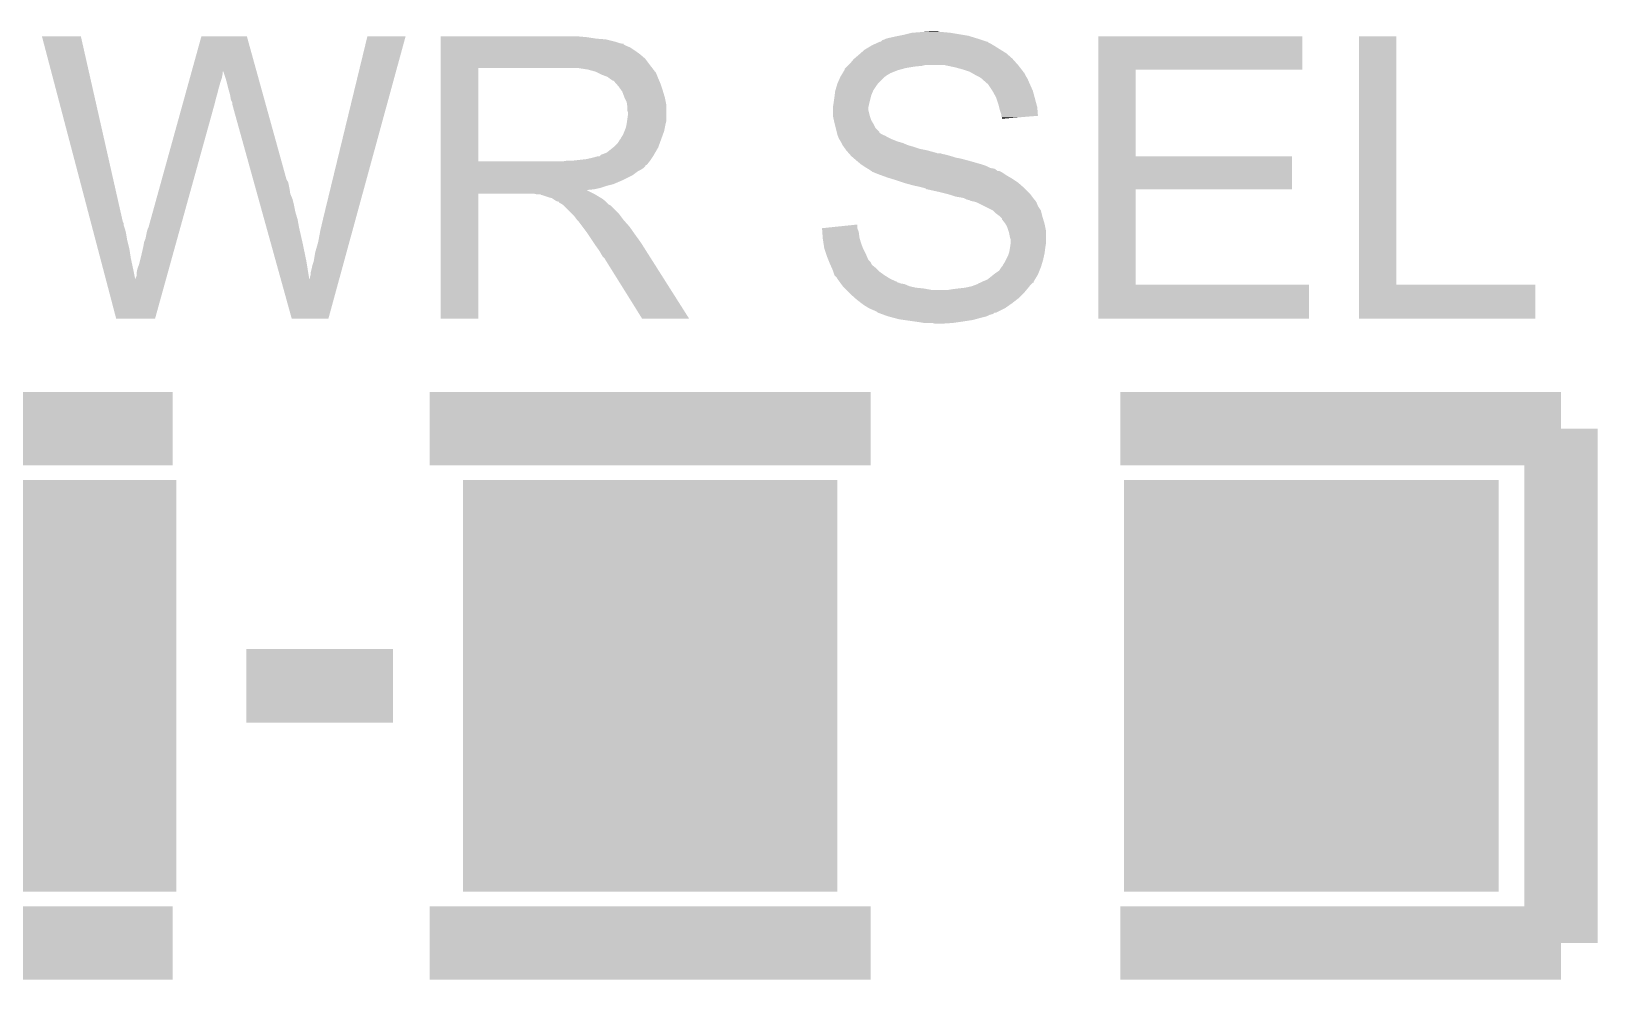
# Model space of a CAD drawing. Extents: x -1.3 to 24.2, y -3.9 to 32.8.
# Drawn here: x 14.5 to 19.91, y 1.52 to 4.8 of the extents above; entities that cross this region are included whole.
import ezdxf

# ---------------------------------------------------------------- set-up
doc = ezdxf.new("R2010")
doc.units = 0
doc.layers.get('0').update_dxf_attribs({"linetype": 'CONTINUOUS'})
doc.layers.add('USB_SPI_CLICK_V101_GTO', color=11, linetype='CONTINUOUS')
doc.layers.add('USB_SPI_CLICK_V101_GTS', color=8, linetype='CONTINUOUS')

# ---------------------------------------------------------------- blocks, each defined once
blk = doc.blocks.new('RECTANGLE_43')
blk.add_solid([(0.6477, 0.7112), (0.6477, -0.7112), (-0.6477, 0.7112), (-0.6477, -0.7112)])

msp = doc.modelspace()

# ---------------------------------------------------------------- linework, layer by layer
at = {"layer": 'USB_SPI_CLICK_V101_GTO', "const_width": 0.254}
for points in [[(13.462, 1.651), (13.462, 3.429), (14.986, 3.429)], [(15.875, 3.429), (17.399, 3.429)], [(18.2626, 3.429), (19.7866, 3.429)], [(19.7866, 1.651), (19.7866, 3.429)], [(15.24, 2.54), (15.748, 2.54)], [(13.462, 1.651), (14.986, 1.651)], [(15.875, 1.651), (17.399, 1.651)], [(18.2626, 1.651), (19.7866, 1.651)]]:
    msp.add_lwpolyline(points, dxfattribs=at)
at = {"layer": 'USB_SPI_CLICK_V101_GTO'}
for points in [[(14.533912, 4.785342), (14.533906, 4.785358), (14.668504, 4.785342), (14.533906, 4.785358)], [(14.702244, 4.145278), (14.533912, 4.785342), (14.81328, 4.145278), (14.668504, 4.785342)], [(15.052004, 4.665944), (15.085072, 4.785344), (15.27561, 4.665944), (15.242544, 4.785344)], [(15.085072, 4.785344), (15.085078, 4.78536), (15.242544, 4.785344), (15.085078, 4.78536)], [(15.5067, 4.15798), (15.65911, 4.785332), (15.619618, 4.15798), (15.791174, 4.785332)], [(15.65911, 4.785332), (15.659118, 4.78536), (15.791174, 4.785332), (15.659118, 4.78536)], [(15.91312, 4.78282), (15.913122, 4.78536), (16.41856, 4.78282), (16.39062, 4.78536)], [(15.91312, 4.77774), (15.91312, 4.78282), (16.451578, 4.77774), (16.41856, 4.78282)], [(15.91312, 4.7752), (15.91312, 4.77774), (16.4846, 4.7752), (16.451578, 4.77774)], [(15.91312, 4.76758), (15.91312, 4.7752), (16.515078, 4.76758), (16.4846, 4.7752)], [(15.91312, 4.7625), (15.91312, 4.76758), (16.530322, 4.7625), (16.515078, 4.76758)], [(17.42643, 4.765038), (17.43201, 4.767574), (17.805404, 4.765038), (17.802866, 4.767574)], [(17.43201, 4.767574), (17.432024, 4.76758), (17.802866, 4.767574), (17.800324, 4.76758)], [(17.432024, 4.76758), (17.434566, 4.767586), (17.800324, 4.76758), (17.800306, 4.767586)], [(17.434566, 4.767586), (17.439644, 4.77266), (17.800306, 4.767586), (17.785082, 4.77266)], [(17.439644, 4.77266), (17.44726, 4.7752), (17.785082, 4.77266), (17.777462, 4.7752)], [(17.44726, 4.7752), (17.452338, 4.77774), (17.777462, 4.7752), (17.76984, 4.77774)], [(17.452338, 4.77774), (17.452342, 4.777742), (17.76984, 4.77774), (17.769834, 4.777742)], [(17.452342, 4.777742), (17.4625, 4.78028), (17.769834, 4.777742), (17.761586, 4.78028)], [(17.4625, 4.78028), (17.48536, 4.78536), (17.761586, 4.78028), (17.745078, 4.78536)], [(17.48536, 4.78536), (17.49806, 4.7879), (17.745078, 4.78536), (17.736822, 4.7879)], [(17.49806, 4.7879), (17.51076, 4.79044), (17.736822, 4.7879), (17.721582, 4.79044)], [(17.51076, 4.79044), (17.541242, 4.79806), (17.721582, 4.79044), (17.67586, 4.79806)], [(17.541242, 4.79806), (17.57426, 4.8006), (17.67586, 4.79806), (17.64792, 4.8006)], [(17.57426, 4.8006), (17.609818, 4.80314), (17.640302, 4.8006), (17.630142, 4.80314)], [(18.186418, 4.67106), (18.18642, 4.785338), (18.892498, 4.67106), (18.89252, 4.785338)], [(18.18642, 4.785338), (18.186422, 4.78536), (18.89252, 4.785338), (18.186422, 4.78536)], [(19.088102, 3.92684), (19.08812, 4.785338), (19.217662, 3.92684), (19.21764, 4.785338)], [(19.08812, 4.785338), (19.088122, 4.78536), (19.21764, 4.785338), (19.088122, 4.78536)], [(15.91312, 4.75996), (15.91312, 4.7625), (16.543022, 4.75996), (16.530322, 4.7625)], [(15.91312, 4.759938), (15.91312, 4.75996), (16.54556, 4.759938), (16.543022, 4.75996)], [(15.91312, 4.757414), (15.91312, 4.759938), (16.545574, 4.757414), (16.54556, 4.759938)], [(15.91312, 4.75234), (15.91312, 4.757414), (16.55572, 4.75234), (16.545574, 4.757414)], [(15.91312, 4.747258), (15.91312, 4.75234), (16.568422, 4.747258), (16.55572, 4.75234)], [(15.91312, 4.7371), (15.91312, 4.747258), (16.58366, 4.7371), (16.568422, 4.747258)], [(15.91312, 4.7244), (15.91312, 4.7371), (16.60144, 4.7244), (16.58366, 4.7371)], [(15.91312, 4.709158), (15.91312, 4.7244), (16.619222, 4.709158), (16.60144, 4.7244)], [(17.34354, 4.70916), (17.35836, 4.72186), (17.88922, 4.70916), (17.874708, 4.72186)], [(17.35836, 4.72186), (17.364164, 4.72694), (17.874708, 4.72186), (17.868902, 4.72694)], [(17.364164, 4.72694), (17.378682, 4.739642), (17.868902, 4.72694), (17.848578, 4.739642)], [(17.378682, 4.739642), (17.399848, 4.75234), (17.848578, 4.739642), (17.82826, 4.75234)], [(17.399848, 4.75234), (17.404082, 4.75488), (17.82826, 4.75234), (17.824026, 4.75488)], [(17.404082, 4.75488), (17.415258, 4.75996), (17.824026, 4.75488), (17.815558, 4.75996)], [(17.415258, 4.75996), (17.42643, 4.765038), (17.815558, 4.75996), (17.805404, 4.765038)], [(15.0492, 4.655818), (15.05131, 4.663434), (15.15872, 4.655818), (15.15872, 4.663434)], [(15.05131, 4.663434), (15.052004, 4.665944), (15.15872, 4.663434), (15.161222, 4.665944)], [(15.16126, 4.663444), (15.161222, 4.665944), (15.276302, 4.663444), (15.27561, 4.665944)], [(15.16888, 4.64058), (15.16126, 4.663444), (15.282634, 4.64058), (15.276302, 4.663444)], [(15.913112, 4.353582), (15.913118, 4.67612), (16.04264, 4.353582), (16.042642, 4.67612)], [(15.913118, 4.68884), (15.91312, 4.709158), (16.63446, 4.68884), (16.619222, 4.709158)], [(15.913118, 4.67614), (15.913118, 4.68884), (16.644338, 4.67614), (16.63446, 4.68884)], [(15.913118, 4.67612), (15.913118, 4.67614), (16.042642, 4.67612), (16.34998, 4.67614)], [(16.421102, 4.67106), (16.388082, 4.67614), (16.648288, 4.67106), (16.644338, 4.67614)], [(16.439742, 4.665976), (16.421102, 4.67106), (16.65224, 4.665976), (16.648288, 4.67106)], [(16.44904, 4.66344), (16.439742, 4.665976), (16.652262, 4.66344), (16.65224, 4.665976)], [(16.449068, 4.663426), (16.44904, 4.66344), (16.654786, 4.663426), (16.652262, 4.66344)], [(16.46936, 4.65328), (16.449068, 4.663426), (16.65986, 4.65328), (16.654786, 4.663426)], [(17.297906, 4.65074), (17.302478, 4.65836), (17.45488, 4.65074), (17.467578, 4.65836)], [(17.302478, 4.65836), (17.308572, 4.66852), (17.467578, 4.65836), (17.492978, 4.66852)], [(17.308572, 4.66852), (17.3101, 4.671064), (17.492978, 4.66852), (17.502306, 4.671064)], [(17.3101, 4.671064), (17.310106, 4.673606), (17.502306, 4.671064), (17.511626, 4.673606)], [(17.310106, 4.673606), (17.31264, 4.67614), (17.511626, 4.673606), (17.520918, 4.67614)], [(17.31264, 4.67614), (17.31772, 4.68122), (17.520918, 4.67614), (17.5514, 4.68122)], [(17.31772, 4.68122), (17.32026, 4.68376), (17.5514, 4.68122), (17.576798, 4.68376)], [(17.32026, 4.68376), (17.3228, 4.6863), (17.576798, 4.68376), (17.586958, 4.6863)], [(17.3228, 4.6863), (17.322802, 4.686302), (17.90954, 4.6863), (17.909538, 4.686302)], [(17.322802, 4.686302), (17.32788, 4.69138), (17.909538, 4.686302), (17.905026, 4.69138)], [(17.32788, 4.69138), (17.34058, 4.706622), (17.905026, 4.69138), (17.891476, 4.706622)], [(17.34058, 4.706622), (17.34354, 4.70916), (17.891476, 4.706622), (17.88922, 4.70916)], [(17.691102, 4.67868), (17.655538, 4.6863), (17.915466, 4.67868), (17.90954, 4.6863)], [(17.71904, 4.671058), (17.691102, 4.67868), (17.921394, 4.671058), (17.915466, 4.67868)], [(17.741898, 4.66344), (17.71904, 4.671058), (17.927318, 4.66344), (17.921394, 4.671058)], [(17.741906, 4.663436), (17.741898, 4.66344), (17.92732, 4.663436), (17.927318, 4.66344)], [(17.746344, 4.6609), (17.741906, 4.663436), (17.927342, 4.6609), (17.92732, 4.663436)], [(17.74637, 4.660886), (17.746344, 4.6609), (17.929866, 4.660886), (17.927342, 4.6609)], [(17.759682, 4.65328), (17.74637, 4.660886), (17.933672, 4.65328), (17.929866, 4.660886)], [(18.186412, 4.37134), (18.186418, 4.671038), (18.315962, 4.37134), (18.31594, 4.671038)], [(18.186418, 4.671038), (18.186418, 4.67106), (18.31594, 4.671038), (18.892498, 4.67106)], [(15.030912, 4.58978), (15.03654, 4.6101), (15.14094, 4.58978), (15.14602, 4.6101)], [(15.03654, 4.6101), (15.041464, 4.62788), (15.14602, 4.6101), (15.1511, 4.62788)], [(15.041464, 4.62788), (15.045684, 4.64312), (15.1511, 4.62788), (15.156178, 4.64312)], [(15.045684, 4.64312), (15.0492, 4.655818), (15.156178, 4.64312), (15.15872, 4.655818)], [(15.17396, 4.6228), (15.16888, 4.64058), (15.287558, 4.6228), (15.282634, 4.64058)], [(15.17904, 4.60248), (15.17396, 4.6228), (15.293184, 4.60248), (15.287558, 4.6228)], [(16.489682, 4.645658), (16.46936, 4.65328), (16.66291, 4.645658), (16.65986, 4.65328)], [(16.496454, 4.64058), (16.489682, 4.645658), (16.66494, 4.64058), (16.66291, 4.645658)], [(16.49984, 4.63804), (16.496454, 4.64058), (16.66603, 4.63804), (16.66494, 4.64058)], [(16.507464, 4.63296), (16.49984, 4.63804), (16.668206, 4.63296), (16.66603, 4.63804)], [(16.510006, 4.632954), (16.507464, 4.63296), (16.66821, 4.632954), (16.668206, 4.63296)], [(16.518892, 4.6228), (16.510006, 4.632954), (16.67256, 4.6228), (16.66821, 4.632954)], [(16.52778, 4.612642), (16.518892, 4.6228), (16.675946, 4.612642), (16.67256, 4.6228)], [(16.536852, 4.59994), (16.52778, 4.612642), (16.68018, 4.59994), (16.675946, 4.612642)], [(17.27784, 4.59994), (17.282412, 4.61518), (17.40916, 4.59994), (17.41932, 4.61518)], [(17.282412, 4.61518), (17.2847, 4.622802), (17.41932, 4.61518), (17.425036, 4.622802)], [(17.2847, 4.622802), (17.285826, 4.625338), (17.425036, 4.622802), (17.42694, 4.625338)], [(17.285826, 4.625338), (17.29373, 4.643118), (17.42694, 4.625338), (17.44472, 4.643118)], [(17.29373, 4.643118), (17.29486, 4.64566), (17.44472, 4.643118), (17.448108, 4.64566)], [(17.29486, 4.64566), (17.297906, 4.65074), (17.448108, 4.64566), (17.45488, 4.65074)], [(17.764758, 4.650742), (17.759682, 4.65328), (17.93494, 4.650742), (17.933672, 4.65328)], [(17.774918, 4.64566), (17.764758, 4.650742), (17.93799, 4.64566), (17.93494, 4.650742)], [(17.78254, 4.64058), (17.774918, 4.64566), (17.941036, 4.64058), (17.93799, 4.64566)], [(17.78508, 4.638038), (17.78254, 4.64058), (17.94256, 4.638038), (17.941036, 4.64058)], [(17.805398, 4.620262), (17.78508, 4.638038), (17.95018, 4.620262), (17.94256, 4.638038)], [(17.8054, 4.62026), (17.805398, 4.620262), (17.95018, 4.62026), (17.95018, 4.620262)], [(17.82064, 4.5974), (17.8054, 4.62026), (17.960342, 4.5974), (17.95018, 4.62026)], [(14.902182, 4.124962), (15.02036, 4.55168), (15.012398, 4.124962), (15.13078, 4.55168)], [(15.02036, 4.55168), (15.025988, 4.572), (15.13078, 4.55168), (15.13586, 4.572)], [(15.025988, 4.572), (15.030912, 4.58978), (15.13586, 4.572), (15.14094, 4.58978)], [(15.18412, 4.584702), (15.17904, 4.60248), (15.298108, 4.584702), (15.293184, 4.60248)], [(15.18666, 4.56946), (15.18412, 4.584702), (15.302328, 4.56946), (15.298108, 4.584702)], [(15.1892, 4.561842), (15.18666, 4.56946), (15.304438, 4.561842), (15.302328, 4.56946)], [(15.191738, 4.556764), (15.1892, 4.561842), (15.305844, 4.556764), (15.304438, 4.561842)], [(15.19174, 4.551682), (15.191738, 4.556764), (15.307252, 4.551682), (15.305844, 4.556764)], [(15.264316, 4.290056), (15.19174, 4.551682), (15.379702, 4.290056), (15.307252, 4.551682)], [(16.54048, 4.59486), (16.536852, 4.59994), (16.681706, 4.59486), (16.68018, 4.59994)], [(16.5481, 4.574542), (16.54048, 4.59486), (16.6878, 4.574542), (16.681706, 4.59486)], [(16.5481, 4.57454), (16.5481, 4.574542), (16.687802, 4.57454), (16.6878, 4.574542)], [(16.55572, 4.559296), (16.5481, 4.57454), (16.69085, 4.559296), (16.687802, 4.57454)], [(16.557172, 4.549138), (16.55572, 4.559296), (16.69288, 4.549138), (16.69085, 4.559296)], [(17.26946, 4.544062), (17.272, 4.5593), (17.392508, 4.544062), (17.395894, 4.5593)], [(17.272, 4.5593), (17.272362, 4.56184), (17.395894, 4.5593), (17.39646, 4.56184)], [(17.272362, 4.56184), (17.27454, 4.57708), (17.39646, 4.56184), (17.40027, 4.57708)], [(17.27454, 4.57708), (17.275174, 4.582158), (17.40027, 4.57708), (17.40154, 4.582158)], [(17.275174, 4.582158), (17.27708, 4.597402), (17.40154, 4.582158), (17.408072, 4.597402)], [(17.27708, 4.597402), (17.27784, 4.59994), (17.408072, 4.597402), (17.40916, 4.59994)], [(17.83334, 4.574542), (17.82064, 4.5974), (17.966576, 4.574542), (17.960342, 4.5974)], [(17.84096, 4.551678), (17.83334, 4.574542), (17.97281, 4.551678), (17.966576, 4.574542)], [(17.843502, 4.541518), (17.84096, 4.551678), (17.97558, 4.541518), (17.97281, 4.551678)], [(16.55717, 4.493258), (16.5608, 4.51866), (16.69288, 4.493258), (16.69288, 4.51866)], [(16.55826, 4.541518), (16.557172, 4.549138), (16.69288, 4.541518), (16.69288, 4.549138)], [(16.558262, 4.528818), (16.55826, 4.541518), (16.69288, 4.528818), (16.69288, 4.541518)], [(16.5608, 4.521196), (16.558262, 4.528818), (16.69288, 4.521196), (16.69288, 4.528818)], [(16.5608, 4.51866), (16.5608, 4.521196), (16.69288, 4.51866), (16.69288, 4.521196)], [(17.26946, 4.538978), (17.26946, 4.544062), (17.39138, 4.538978), (17.392508, 4.544062)], [(17.26946, 4.531358), (17.26946, 4.538978), (17.39138, 4.531358), (17.39138, 4.538978)], [(17.26946, 4.511042), (17.26946, 4.531358), (17.39646, 4.511042), (17.39138, 4.531358)], [(17.26946, 4.508502), (17.26946, 4.511042), (17.397308, 4.508502), (17.39646, 4.511042)], [(17.272284, 4.495798), (17.26946, 4.508502), (17.40154, 4.495798), (17.397308, 4.508502)], [(17.27454, 4.48564), (17.272284, 4.495798), (17.407636, 4.48564), (17.40154, 4.495798)], [(17.846042, 4.53136), (17.843502, 4.541518), (17.97642, 4.53136), (17.97558, 4.541518)], [(17.851118, 4.516122), (17.846042, 4.53136), (17.97768, 4.516122), (17.97642, 4.53136)], [(17.85112, 4.511038), (17.851118, 4.516122), (17.978098, 4.511038), (17.97768, 4.516122)], [(17.85112, 4.508506), (17.85112, 4.511038), (17.947006, 4.508506), (17.978098, 4.511038)], [(17.853654, 4.505966), (17.85112, 4.508506), (17.915816, 4.505966), (17.947006, 4.508506)], [(17.85366, 4.500904), (17.853654, 4.505966), (17.85366, 4.500904), (17.915816, 4.505966)], [(16.53794, 4.437378), (16.543018, 4.444998), (16.677868, 4.437378), (16.680638, 4.444998)], [(16.543018, 4.444998), (16.548098, 4.4577), (16.680638, 4.444998), (16.685258, 4.4577)], [(16.548098, 4.4577), (16.553178, 4.470398), (16.685258, 4.4577), (16.687798, 4.470398)], [(16.553178, 4.470398), (16.555718, 4.4831), (16.687798, 4.470398), (16.69034, 4.4831)], [(16.555718, 4.4831), (16.55572, 4.483102), (16.69034, 4.4831), (16.69034, 4.483102)], [(16.55572, 4.483102), (16.55717, 4.493258), (16.69034, 4.483102), (16.69288, 4.493258)], [(17.275176, 4.4831), (17.27454, 4.48564), (17.40916, 4.4831), (17.407636, 4.48564)], [(17.278986, 4.46786), (17.275176, 4.4831), (17.416782, 4.46786), (17.40916, 4.4831)], [(17.282162, 4.455154), (17.278986, 4.46786), (17.42948, 4.455154), (17.416782, 4.46786)], [(17.282798, 4.452616), (17.282162, 4.455154), (17.429488, 4.452616), (17.42948, 4.455154)], [(17.284066, 4.44754), (17.282798, 4.452616), (17.437102, 4.44754), (17.429488, 4.452616)], [(17.2847, 4.445002), (17.284066, 4.44754), (17.442178, 4.445002), (17.437102, 4.44754)], [(17.284702, 4.445), (17.2847, 4.445002), (17.442182, 4.445), (17.442178, 4.445002)], [(17.285718, 4.442458), (17.284702, 4.445), (17.449804, 4.442458), (17.442182, 4.445)], [(17.287748, 4.43738), (17.285718, 4.442458), (17.457422, 4.43738), (17.449804, 4.442458)], [(16.487138, 4.38404), (16.509362, 4.401818), (16.654568, 4.38404), (16.66494, 4.401818)], [(16.509362, 4.401818), (16.512538, 4.404358), (16.66494, 4.401818), (16.665862, 4.404358)], [(16.512538, 4.404358), (16.525238, 4.417058), (16.665862, 4.404358), (16.67048, 4.417058)], [(16.525238, 4.417058), (16.532858, 4.429758), (16.67048, 4.417058), (16.675098, 4.429758)], [(16.532858, 4.429758), (16.535398, 4.4323), (16.675098, 4.429758), (16.676022, 4.4323)], [(16.535398, 4.4323), (16.53794, 4.437378), (16.676022, 4.4323), (16.677868, 4.437378)], [(17.28978, 4.4323), (17.287748, 4.43738), (17.46758, 4.4323), (17.457422, 4.43738)], [(17.28978, 4.432298), (17.28978, 4.4323), (17.467586, 4.432298), (17.46758, 4.4323)], [(17.295876, 4.422138), (17.28978, 4.432298), (17.49298, 4.422138), (17.467586, 4.432298)], [(17.2974, 4.419598), (17.295876, 4.422138), (17.501876, 4.419598), (17.49298, 4.422138)], [(17.29867, 4.41706), (17.2974, 4.419598), (17.510762, 4.41706), (17.501876, 4.419598)], [(17.30248, 4.409442), (17.29867, 4.41706), (17.528532, 4.409442), (17.510762, 4.41706)], [(17.302484, 4.409438), (17.30248, 4.409442), (17.52854, 4.409438), (17.528532, 4.409442)], [(17.30611, 4.40436), (17.302484, 4.409438), (17.54632, 4.40436), (17.52854, 4.409438)], [(17.311552, 4.39674), (17.30611, 4.40436), (17.569182, 4.39674), (17.54632, 4.40436)], [(17.31518, 4.39166), (17.311552, 4.39674), (17.59458, 4.39166), (17.569182, 4.39674)], [(17.31518, 4.391658), (17.31518, 4.39166), (17.594588, 4.391658), (17.59458, 4.39166)], [(17.321846, 4.38404), (17.31518, 4.391658), (17.622522, 4.38404), (17.594588, 4.391658)], [(15.91311, 4.34086), (15.913112, 4.3434), (16.624294, 4.34086), (16.62684, 4.3434)], [(15.91311, 4.340846), (15.91311, 4.34086), (16.621754, 4.340846), (16.624294, 4.34086)], [(15.91311, 4.33578), (15.91311, 4.340846), (16.619218, 4.33578), (16.621754, 4.340846)], [(15.91311, 4.3307), (15.91311, 4.33578), (16.61414, 4.3307), (16.619218, 4.33578)], [(15.913112, 4.35356), (15.913112, 4.353582), (16.334738, 4.35356), (16.04264, 4.353582)], [(15.913112, 4.3434), (15.913112, 4.35356), (16.62684, 4.3434), (16.634968, 4.35356)], [(16.334738, 4.35356), (16.349978, 4.3561), (16.634968, 4.35356), (16.637, 4.3561)], [(16.370298, 4.3561), (16.416018, 4.36118), (16.637, 4.3561), (16.640386, 4.36118)], [(16.416018, 4.36118), (16.438882, 4.36626), (16.640386, 4.36118), (16.643774, 4.36626)], [(16.438882, 4.36626), (16.456656, 4.37134), (16.643774, 4.36626), (16.647162, 4.37134)], [(16.461734, 4.37134), (16.466818, 4.376416), (16.647162, 4.37134), (16.650122, 4.376416)], [(16.466818, 4.376416), (16.474442, 4.37896), (16.650122, 4.376416), (16.651606, 4.37896)], [(16.474442, 4.37896), (16.487138, 4.38404), (16.651606, 4.37896), (16.654568, 4.38404)], [(17.321848, 4.384038), (17.321846, 4.38404), (17.625064, 4.384038), (17.622522, 4.38404)], [(17.32407, 4.3815), (17.321848, 4.384038), (17.630144, 4.3815), (17.625064, 4.384038)], [(17.32407, 4.381498), (17.32407, 4.3815), (17.640302, 4.381498), (17.630144, 4.3815)], [(17.326292, 4.37896), (17.32407, 4.381498), (17.647922, 4.37896), (17.640302, 4.381498)], [(17.328514, 4.37642), (17.326292, 4.37896), (17.66062, 4.37642), (17.647922, 4.37896)], [(17.332958, 4.37134), (17.328514, 4.37642), (17.6784, 4.37134), (17.66062, 4.37642)], [(17.338886, 4.36626), (17.332958, 4.37134), (17.69364, 4.36626), (17.6784, 4.37134)], [(17.34185, 4.36372), (17.338886, 4.36626), (17.70888, 4.36372), (17.69364, 4.36626)], [(17.35074, 4.3561), (17.34185, 4.36372), (17.737456, 4.3561), (17.70888, 4.36372)], [(17.353788, 4.35356), (17.35074, 4.3561), (17.74698, 4.35356), (17.737456, 4.3561)], [(17.36598, 4.3434), (17.353788, 4.35356), (17.78254, 4.3434), (17.74698, 4.35356)], [(17.3736, 4.33832), (17.36598, 4.3434), (17.79778, 4.33832), (17.78254, 4.3434)], [(17.38122, 4.333238), (17.3736, 4.33832), (17.807946, 4.333238), (17.79778, 4.33832)], [(17.385452, 4.3307), (17.38122, 4.333238), (17.813022, 4.3307), (17.807946, 4.333238)], [(18.18641, 4.25704), (18.186412, 4.371318), (18.856938, 4.25704), (18.85696, 4.371318)], [(18.186412, 4.371318), (18.186412, 4.37134), (18.85696, 4.371318), (18.315962, 4.37134)], [(15.266428, 4.282438), (15.264316, 4.290056), (15.384782, 4.282438), (15.379702, 4.290056)], [(15.269246, 4.27228), (15.266428, 4.282438), (15.38732, 4.27228), (15.384782, 4.282438)], [(15.91311, 4.32562), (15.91311, 4.3307), (16.606518, 4.32562), (16.61414, 4.3307)], [(15.91311, 4.320538), (15.91311, 4.32562), (16.59636, 4.320538), (16.606518, 4.32562)], [(15.91311, 4.3053), (15.91311, 4.320538), (16.576038, 4.3053), (16.59636, 4.320538)], [(15.91311, 4.29006), (15.91311, 4.3053), (16.54556, 4.29006), (16.576038, 4.3053)], [(15.91311, 4.27482), (15.91311, 4.29006), (16.509998, 4.27482), (16.54556, 4.29006)], [(17.389692, 4.328158), (17.385452, 4.3307), (17.828264, 4.328158), (17.813022, 4.3307)], [(17.393922, 4.32562), (17.389692, 4.328158), (17.83165, 4.32562), (17.828264, 4.328158)], [(17.40154, 4.32054), (17.393922, 4.32562), (17.838424, 4.32054), (17.83165, 4.32562)], [(17.401544, 4.320538), (17.40154, 4.32054), (17.843504, 4.320538), (17.838424, 4.32054)], [(17.40408, 4.318004), (17.401544, 4.320538), (17.848572, 4.318004), (17.843504, 4.320538)], [(17.410444, 4.315458), (17.40408, 4.318004), (17.853662, 4.315458), (17.848572, 4.318004)], [(17.42948, 4.30784), (17.410444, 4.315458), (17.865092, 4.30784), (17.853662, 4.315458)], [(17.43646, 4.305302), (17.42948, 4.30784), (17.868898, 4.305302), (17.865092, 4.30784)], [(17.45742, 4.297678), (17.43646, 4.305302), (17.88224, 4.297678), (17.868898, 4.305302)], [(17.465672, 4.29514), (17.45742, 4.297678), (17.88668, 4.29514), (17.88224, 4.297678)], [(17.49044, 4.28752), (17.465672, 4.29514), (17.898112, 4.28752), (17.88668, 4.29514)], [(17.5133, 4.2799), (17.49044, 4.28752), (17.909542, 4.2799), (17.898112, 4.28752)], [(17.52092, 4.27736), (17.5133, 4.2799), (17.912446, 4.27736), (17.909542, 4.2799)], [(15.27277, 4.25958), (15.269246, 4.27228), (15.38986, 4.25958), (15.38732, 4.27228)], [(15.277702, 4.241798), (15.27277, 4.25958), (15.392402, 4.241798), (15.38986, 4.25958)], [(15.282634, 4.224018), (15.277702, 4.241798), (15.40002, 4.224018), (15.392402, 4.241798)], [(15.9131, 3.810022), (15.913108, 4.241778), (16.042618, 3.810022), (16.04264, 4.241778)], [(15.913108, 4.251958), (15.91311, 4.254466), (16.421104, 4.251958), (16.418592, 4.254466)], [(15.913108, 4.2418), (15.913108, 4.251958), (16.44142, 4.2418), (16.421104, 4.251958)], [(15.913108, 4.241778), (15.913108, 4.2418), (16.04264, 4.241778), (16.235678, 4.2418)], [(15.91311, 4.26974), (15.91311, 4.27482), (16.489682, 4.26974), (16.509998, 4.27482)], [(15.91311, 4.26212), (15.91311, 4.26974), (16.466818, 4.26212), (16.489682, 4.26974)], [(15.91311, 4.25704), (15.91311, 4.26212), (16.443958, 4.25704), (16.466818, 4.26212)], [(15.91311, 4.254466), (15.91311, 4.25704), (16.418592, 4.254466), (16.443958, 4.25704)], [(16.245838, 4.23926), (16.235678, 4.2418), (16.446498, 4.23926), (16.44142, 4.2418)], [(16.261074, 4.236726), (16.258534, 4.23926), (16.450722, 4.236726), (16.446498, 4.23926)], [(16.263616, 4.23672), (16.261074, 4.236726), (16.450732, 4.23672), (16.450722, 4.236726)], [(16.286482, 4.2291), (16.263616, 4.23672), (16.463434, 4.2291), (16.450732, 4.23672)], [(16.296638, 4.226562), (16.286482, 4.2291), (16.467664, 4.226562), (16.463434, 4.2291)], [(16.300452, 4.22402), (16.296638, 4.226562), (16.4719, 4.22402), (16.467664, 4.226562)], [(17.54886, 4.26974), (17.52092, 4.27736), (17.921154, 4.26974), (17.912446, 4.27736)], [(17.56156, 4.2672), (17.54886, 4.26974), (17.924058, 4.2672), (17.921154, 4.26974)], [(17.581866, 4.262122), (17.56156, 4.2672), (17.92986, 4.262122), (17.924058, 4.2672)], [(17.58188, 4.262118), (17.581866, 4.262122), (17.929864, 4.262118), (17.92986, 4.262122)], [(17.589496, 4.25958), (17.58188, 4.262118), (17.932402, 4.25958), (17.929864, 4.262118)], [(17.592034, 4.257046), (17.589496, 4.25958), (17.934936, 4.257046), (17.932402, 4.25958)], [(17.594578, 4.25704), (17.592034, 4.257046), (17.934942, 4.25704), (17.934936, 4.257046)], [(17.6403, 4.24688), (17.594578, 4.25704), (17.9451, 4.24688), (17.934942, 4.25704)], [(17.66062, 4.2418), (17.6403, 4.24688), (17.95018, 4.2418), (17.9451, 4.24688)], [(17.660628, 4.241798), (17.66062, 4.2418), (17.95018, 4.241798), (17.95018, 4.2418)], [(17.6784, 4.23672), (17.660628, 4.241798), (17.95399, 4.23672), (17.95018, 4.241798)], [(17.693638, 4.231642), (17.6784, 4.23672), (17.9578, 4.231642), (17.95399, 4.23672)], [(17.70888, 4.2291), (17.693638, 4.231642), (17.959706, 4.2291), (17.9578, 4.231642)], [(17.721578, 4.22656), (17.70888, 4.2291), (17.961612, 4.22656), (17.959706, 4.2291)], [(17.731738, 4.22148), (17.721578, 4.22656), (17.965422, 4.22148), (17.961612, 4.22656)], [(18.186402, 3.92684), (18.18641, 4.257018), (18.315962, 3.92684), (18.31594, 4.257018)], [(18.18641, 4.257018), (18.18641, 4.25704), (18.31594, 4.257018), (18.856938, 4.25704)], [(15.28827, 4.2037), (15.282634, 4.224018), (15.4051, 4.2037), (15.40002, 4.224018)], [(15.295316, 4.1783), (15.28827, 4.2037), (15.41018, 4.1783), (15.4051, 4.2037)], [(15.302362, 4.1529), (15.295316, 4.1783), (15.4178, 4.1529), (15.41018, 4.1783)], [(16.311876, 4.216402), (16.300452, 4.22402), (16.481424, 4.216402), (16.4719, 4.22402)], [(16.319498, 4.213862), (16.311876, 4.216402), (16.484598, 4.213862), (16.481424, 4.216402)], [(16.322018, 4.21386), (16.319498, 4.213862), (16.4846, 4.21386), (16.484598, 4.213862)], [(16.32204, 4.211332), (16.322018, 4.21386), (16.48713, 4.211332), (16.4846, 4.21386)], [(16.334738, 4.203702), (16.32204, 4.211332), (16.49476, 4.203702), (16.48713, 4.211332)], [(16.334742, 4.203698), (16.334738, 4.203702), (16.494764, 4.203698), (16.49476, 4.203702)], [(16.337282, 4.201158), (16.334742, 4.203698), (16.49984, 4.201158), (16.494764, 4.203698)], [(16.367762, 4.170678), (16.337282, 4.201158), (16.53032, 4.170678), (16.49984, 4.201158)], [(17.741898, 4.218942), (17.731738, 4.22148), (17.96796, 4.218942), (17.965422, 4.22148)], [(17.741902, 4.21894), (17.741898, 4.218942), (17.96796, 4.21894), (17.96796, 4.218942)], [(17.746978, 4.216402), (17.741902, 4.21894), (17.969652, 4.216402), (17.96796, 4.21894)], [(17.759678, 4.21386), (17.746978, 4.216402), (17.971348, 4.21386), (17.969652, 4.216402)], [(17.767298, 4.21132), (17.759678, 4.21386), (17.97304, 4.21132), (17.971348, 4.21386)], [(17.792704, 4.198618), (17.767298, 4.21132), (17.978122, 4.198618), (17.97304, 4.21132)], [(17.823176, 4.183382), (17.792704, 4.198618), (17.98828, 4.183382), (17.978122, 4.198618)], [(17.823182, 4.183378), (17.823176, 4.183382), (17.988282, 4.183378), (17.98828, 4.183382)], [(17.83334, 4.173222), (17.823182, 4.183378), (17.990822, 4.173222), (17.988282, 4.183378)], [(17.843498, 4.1656), (17.83334, 4.173222), (17.992726, 4.1656), (17.990822, 4.173222)], [(14.703582, 4.140196), (14.702244, 4.145278), (14.81582, 4.140196), (14.81328, 4.145278)], [(14.704916, 4.135118), (14.703582, 4.140196), (14.815822, 4.135118), (14.81582, 4.140196)], [(14.708924, 4.11988), (14.704916, 4.135118), (14.820898, 4.11988), (14.815822, 4.135118)], [(14.711596, 4.10972), (14.708924, 4.11988), (14.82344, 4.10972), (14.820898, 4.11988)], [(14.897102, 4.11226), (14.89964, 4.11988), (15.008874, 4.11226), (15.010988, 4.11988)], [(14.89964, 4.11988), (14.902182, 4.124962), (15.010988, 4.11988), (15.012398, 4.124962)], [(15.310112, 4.12496), (15.302362, 4.1529), (15.42288, 4.12496), (15.4178, 4.1529)], [(15.325614, 4.06908), (15.310112, 4.12496), (15.43558, 4.06908), (15.42288, 4.12496)], [(15.49654, 4.1148), (15.5067, 4.15798), (15.60781, 4.1148), (15.619618, 4.15798)], [(16.375378, 4.16306), (16.367762, 4.170678), (16.536036, 4.16306), (16.53032, 4.170678)], [(16.383, 4.152902), (16.375378, 4.16306), (16.543654, 4.152902), (16.536036, 4.16306)], [(16.38554, 4.15036), (16.383, 4.152902), (16.54556, 4.15036), (16.543654, 4.152902)], [(16.388078, 4.14782), (16.38554, 4.15036), (16.547818, 4.14782), (16.54556, 4.15036)], [(16.40332, 4.1275), (16.388078, 4.14782), (16.56588, 4.1275), (16.547818, 4.14782)], [(16.41856, 4.10718), (16.40332, 4.1275), (16.580104, 4.10718), (16.56588, 4.1275)], [(17.23138, 4.12242), (17.35328, 4.135096), (17.353282, 4.12242), (17.35328, 4.135096)], [(17.231382, 4.122416), (17.23138, 4.12242), (17.353282, 4.122416), (17.353282, 4.12242)], [(17.232282, 4.109716), (17.231382, 4.122416), (17.35836, 4.109716), (17.353282, 4.122416)], [(17.846038, 4.163062), (17.843498, 4.1656), (17.99336, 4.163062), (17.992726, 4.1656)], [(17.853654, 4.155446), (17.846038, 4.163062), (17.995646, 4.155446), (17.99336, 4.163062)], [(17.85366, 4.152906), (17.853654, 4.155446), (17.996408, 4.152906), (17.995646, 4.155446)], [(17.86382, 4.1402), (17.85366, 4.152906), (18.00022, 4.1402), (17.996408, 4.152906)], [(17.865344, 4.137662), (17.86382, 4.1402), (18.00098, 4.137662), (18.00022, 4.1402)], [(17.87144, 4.127502), (17.865344, 4.137662), (18.003012, 4.127502), (18.00098, 4.137662)], [(17.87652, 4.112258), (17.87144, 4.127502), (18.00606, 4.112258), (18.003012, 4.127502)], [(14.714936, 4.09702), (14.711596, 4.10972), (14.82598, 4.09702), (14.82344, 4.10972)], [(14.718944, 4.08178), (14.714936, 4.09702), (14.82852, 4.08178), (14.82598, 4.09702)], [(14.72696, 4.0513), (14.718944, 4.08178), (14.83614, 4.0513), (14.82852, 4.08178)], [(14.8844, 4.05892), (14.886942, 4.074162), (14.994076, 4.05892), (14.998306, 4.074162)], [(14.886942, 4.074162), (14.89202, 4.086862), (14.998306, 4.074162), (15.001828, 4.086862)], [(14.89202, 4.086862), (14.897102, 4.11226), (15.001828, 4.086862), (15.008874, 4.11226)], [(15.342524, 4.00812), (15.325614, 4.06908), (15.44828, 4.00812), (15.43558, 4.06908)], [(15.47876, 4.038602), (15.48892, 4.074158), (15.586974, 4.038602), (15.596698, 4.074158)], [(15.48892, 4.074158), (15.49654, 4.1148), (15.596698, 4.074158), (15.60781, 4.1148)], [(16.421948, 4.1021), (16.41856, 4.10718), (16.58366, 4.1021), (16.580104, 4.10718)], [(16.440574, 4.07416), (16.421948, 4.1021), (16.60398, 4.07416), (16.58366, 4.1021)], [(16.44904, 4.06146), (16.440574, 4.07416), (16.612038, 4.06146), (16.60398, 4.07416)], [(17.233722, 4.089398), (17.232282, 4.109716), (17.3609, 4.089398), (17.35836, 4.109716)], [(17.2339, 4.086858), (17.233722, 4.089398), (17.361626, 4.086858), (17.3609, 4.089398)], [(17.236246, 4.07162), (17.2339, 4.086858), (17.36598, 4.07162), (17.361626, 4.086858)], [(17.23898, 4.05384), (17.236246, 4.07162), (17.372648, 4.05384), (17.36598, 4.07162)], [(17.87906, 4.1021), (17.87652, 4.112258), (18.00606, 4.1021), (18.00606, 4.112258)], [(17.8816, 4.089402), (17.87906, 4.1021), (18.00606, 4.089402), (18.00606, 4.1021)], [(17.884138, 4.081782), (17.8816, 4.089402), (18.00606, 4.081782), (18.00606, 4.089402)], [(17.8816, 4.05638), (17.883776, 4.071618), (18.00352, 4.05638), (18.00606, 4.071618)], [(17.883776, 4.071618), (17.88414, 4.074162), (18.00606, 4.071618), (18.00606, 4.074162)], [(17.88414, 4.074162), (17.884138, 4.081782), (18.00606, 4.074162), (18.00606, 4.081782)], [(14.735644, 4.01828), (14.72696, 4.0513), (14.84122, 4.01828), (14.83614, 4.0513)], [(14.744996, 3.98272), (14.735644, 4.01828), (14.84884, 3.98272), (14.84122, 4.01828)], [(14.86916, 3.995422), (14.87678, 4.0259), (14.976462, 3.995422), (14.984916, 4.0259)], [(14.87678, 4.0259), (14.8844, 4.05892), (14.984916, 4.0259), (14.994076, 4.05892)], [(15.47368, 4.00812), (15.47876, 4.038602), (15.578638, 4.00812), (15.586974, 4.038602)], [(16.46174, 4.043682), (16.44904, 4.06146), (16.623318, 4.043682), (16.612038, 4.06146)], [(16.471898, 4.025902), (16.46174, 4.043682), (16.634598, 4.025902), (16.623318, 4.043682)], [(16.479518, 4.01828), (16.471898, 4.025902), (16.639434, 4.01828), (16.634598, 4.025902)], [(16.482062, 4.0132), (16.479518, 4.01828), (16.642658, 4.0132), (16.639434, 4.01828)], [(16.609058, 3.81001), (16.482062, 4.0132), (16.771574, 3.81001), (16.642658, 4.0132)], [(17.239828, 4.0513), (17.23898, 4.05384), (17.3736, 4.0513), (17.372648, 4.05384)], [(17.2466, 4.03098), (17.239828, 4.0513), (17.38376, 4.03098), (17.3736, 4.0513)], [(17.24914, 4.023358), (17.2466, 4.03098), (17.387028, 4.023358), (17.38376, 4.03098)], [(17.253204, 4.0132), (17.24914, 4.023358), (17.391382, 4.0132), (17.387028, 4.023358)], [(17.256254, 4.005576), (17.253204, 4.0132), (17.399002, 4.005576), (17.391382, 4.0132)], [(17.86382, 4.005582), (17.86763, 4.013202), (17.993614, 4.005582), (17.9959, 4.013202)], [(17.86763, 4.013202), (17.87398, 4.025902), (17.9959, 4.013202), (17.998722, 4.025902)], [(17.87398, 4.025902), (17.877366, 4.036062), (17.998722, 4.025902), (18.00098, 4.036062)], [(17.877366, 4.036062), (17.87906, 4.04114), (18.00098, 4.036062), (18.001614, 4.04114)], [(17.87906, 4.04114), (17.8816, 4.05638), (18.001614, 4.04114), (18.00352, 4.05638)], [(14.754958, 3.944842), (14.744996, 3.98272), (14.85646, 3.944842), (14.84884, 3.98272)], [(14.859, 3.952242), (14.86154, 3.959864), (14.964482, 3.952242), (14.966596, 3.959864)], [(14.86154, 3.970022), (14.864082, 3.982722), (14.969414, 3.970022), (14.972938, 3.982722)], [(14.86154, 3.959864), (14.86154, 3.970022), (14.966596, 3.959864), (14.969414, 3.970022)], [(14.864082, 3.982722), (14.86916, 3.995422), (14.972938, 3.982722), (14.976462, 3.995422)], [(15.360034, 3.944996), (15.342524, 4.00812), (15.458402, 3.944996), (15.44828, 4.00812)], [(15.46098, 3.949706), (15.460982, 3.954782), (15.562664, 3.949706), (15.564052, 3.954782)], [(15.460982, 3.954782), (15.46352, 3.962404), (15.564052, 3.954782), (15.566138, 3.962404)], [(15.46352, 3.970022), (15.46606, 3.98018), (15.56822, 3.970022), (15.570998, 3.98018)], [(15.46352, 3.962404), (15.46352, 3.970022), (15.566138, 3.962404), (15.56822, 3.970022)], [(15.46606, 3.98018), (15.468602, 3.99288), (15.570998, 3.98018), (15.57447, 3.99288)], [(15.468602, 3.99288), (15.47368, 4.00812), (15.57447, 3.99288), (15.578638, 4.00812)], [(17.2593, 3.99796), (17.256254, 4.005576), (17.402814, 3.99796), (17.399002, 4.005576)], [(17.26043, 3.995418), (17.2593, 3.99796), (17.404084, 3.995418), (17.402814, 3.99796)], [(17.264944, 3.98526), (17.26043, 3.995418), (17.41678, 3.98526), (17.404084, 3.995418)], [(17.26946, 3.975098), (17.264944, 3.98526), (17.426942, 3.975098), (17.41678, 3.98526)], [(17.270308, 3.97256), (17.26946, 3.975098), (17.42948, 3.97256), (17.426942, 3.975098)], [(17.27454, 3.959864), (17.270308, 3.97256), (17.447256, 3.959864), (17.42948, 3.97256)], [(17.274544, 3.95986), (17.27454, 3.959864), (17.44726, 3.95986), (17.447256, 3.959864)], [(17.282158, 3.95224), (17.274544, 3.95986), (17.459454, 3.95224), (17.44726, 3.95986)], [(17.80286, 3.944622), (17.825082, 3.962398), (17.967454, 3.944622), (17.97812, 3.962398)], [(17.825082, 3.962398), (17.82826, 3.96494), (17.97812, 3.962398), (17.979136, 3.96494)], [(17.82826, 3.96494), (17.843502, 3.975102), (17.979136, 3.96494), (17.983202, 3.975102)], [(17.843502, 3.975102), (17.851966, 3.9878), (17.983202, 3.975102), (17.988282, 3.9878)], [(17.851966, 3.9878), (17.853662, 3.990342), (17.988282, 3.9878), (17.989044, 3.990342)], [(17.853662, 3.990342), (17.856202, 3.992884), (17.989044, 3.990342), (17.989806, 3.992884)], [(17.856202, 3.992884), (17.858742, 3.997962), (17.989806, 3.992884), (17.991328, 3.997962)], [(17.858742, 3.997962), (17.86382, 4.005582), (17.991328, 3.997962), (17.993614, 4.005582)], [(14.790416, 3.810016), (14.754958, 3.944842), (14.925026, 3.810016), (14.96243, 3.944842)], [(14.85646, 3.944842), (14.856462, 3.947164), (14.96243, 3.944842), (14.963074, 3.947164)], [(14.856462, 3.947164), (14.859, 3.952242), (14.963074, 3.947164), (14.964482, 3.952242)], [(15.397476, 3.810016), (15.360034, 3.944996), (15.524466, 3.810016), (15.561376, 3.944996)], [(15.458402, 3.944996), (15.458446, 3.947166), (15.561376, 3.944996), (15.56197, 3.947166)], [(15.458446, 3.947166), (15.46098, 3.949706), (15.56197, 3.947166), (15.562664, 3.949706)], [(17.2847, 3.947162), (17.282158, 3.95224), (17.46758, 3.947162), (17.459454, 3.95224)], [(17.284702, 3.94716), (17.2847, 3.947162), (17.467582, 3.94716), (17.46758, 3.947162)], [(17.292092, 3.936998), (17.284702, 3.94716), (17.49044, 3.936998), (17.467582, 3.94716)], [(17.293938, 3.93446), (17.292092, 3.936998), (17.492986, 3.93446), (17.49044, 3.936998)], [(17.293944, 3.934454), (17.293938, 3.93446), (17.498066, 3.934454), (17.492986, 3.93446)], [(17.295788, 3.931918), (17.293944, 3.934454), (17.500604, 3.931918), (17.498066, 3.934454)], [(17.297634, 3.929378), (17.295788, 3.931918), (17.515842, 3.929378), (17.500604, 3.931918)], [(17.303176, 3.92176), (17.297634, 3.929378), (17.533622, 3.92176), (17.515842, 3.929378)], [(17.30502, 3.919222), (17.303176, 3.92176), (17.545044, 3.919222), (17.533622, 3.92176)], [(17.307562, 3.91668), (17.30502, 3.919222), (17.556482, 3.91668), (17.545044, 3.919222)], [(17.310102, 3.91414), (17.307562, 3.91668), (17.58188, 3.91414), (17.556482, 3.91668)], [(17.315182, 3.90906), (17.310102, 3.91414), (17.609822, 3.90906), (17.58188, 3.91414)], [(17.32534, 3.898902), (17.315182, 3.90906), (17.929862, 3.898902), (17.938326, 3.90906)], [(17.668242, 3.90906), (17.68348, 3.9116), (17.938326, 3.90906), (17.940442, 3.9116)], [(17.68348, 3.9116), (17.7038, 3.91414), (17.940442, 3.9116), (17.94256, 3.91414)], [(17.7038, 3.91414), (17.72666, 3.91668), (17.94256, 3.91414), (17.94459, 3.91668)], [(17.72666, 3.91668), (17.749522, 3.921762), (17.94459, 3.91668), (17.948656, 3.921762)], [(17.749522, 3.921762), (17.763052, 3.926838), (17.948656, 3.921762), (17.952718, 3.926838)], [(17.763052, 3.926838), (17.76984, 3.929384), (17.952718, 3.926838), (17.955264, 3.929384)], [(17.76984, 3.929384), (17.772384, 3.93192), (17.955264, 3.929384), (17.9578, 3.93192)], [(17.772384, 3.93192), (17.779982, 3.934454), (17.9578, 3.93192), (17.960334, 3.934454)], [(17.779982, 3.934454), (17.78, 3.93446), (17.960334, 3.934454), (17.962858, 3.93446)], [(17.78, 3.93446), (17.785072, 3.936996), (17.962858, 3.93446), (17.96288, 3.936996)], [(17.785072, 3.936996), (17.79016, 3.93954), (17.96288, 3.936996), (17.964406, 3.93954)], [(17.79016, 3.93954), (17.80286, 3.944622), (17.964406, 3.93954), (17.967454, 3.944622)], [(18.1864, 3.810022), (18.186402, 3.926818), (18.915358, 3.810022), (18.91538, 3.926818)], [(18.186402, 3.926818), (18.186402, 3.92684), (18.91538, 3.926818), (18.315962, 3.92684)], [(19.0881, 3.810022), (19.088102, 3.926818), (19.697678, 3.810022), (19.6977, 3.926818)], [(19.088102, 3.926818), (19.088102, 3.92684), (19.6977, 3.926818), (19.217662, 3.92684)], [(17.32788, 3.89636), (17.32534, 3.898902), (17.927318, 3.89636), (17.929862, 3.898902)], [(17.345026, 3.88112), (17.32788, 3.89636), (17.912078, 3.88112), (17.927318, 3.89636)], [(17.35074, 3.87604), (17.345026, 3.88112), (17.905546, 3.87604), (17.912078, 3.88112)], [(17.36707, 3.86334), (17.35074, 3.87604), (17.88922, 3.86334), (17.905546, 3.87604)], [(17.3736, 3.85826), (17.36707, 3.86334), (17.881962, 3.85826), (17.88922, 3.86334)], [(17.39392, 3.845562), (17.3736, 3.85826), (17.86382, 3.845562), (17.881962, 3.85826)], [(14.925022, 3.81), (14.790416, 3.810016), (14.925022, 3.81), (14.925026, 3.810016)], [(15.524462, 3.81), (15.397476, 3.810016), (15.524462, 3.81), (15.524466, 3.810016)], [(16.042618, 3.81), (15.9131, 3.810022), (16.042618, 3.81), (16.042618, 3.810022)], [(16.77158, 3.81), (16.771574, 3.81001), (16.77158, 3.81), (16.609058, 3.81001)], [(17.393926, 3.84556), (17.39392, 3.845562), (17.863818, 3.84556), (17.86382, 3.845562)], [(17.4117, 3.83794), (17.393926, 3.84556), (17.848576, 3.83794), (17.863818, 3.84556)], [(17.421856, 3.832862), (17.4117, 3.83794), (17.83842, 3.832862), (17.848576, 3.83794)], [(17.424398, 3.830324), (17.421856, 3.832862), (17.833344, 3.830324), (17.83842, 3.832862)], [(17.42441, 3.83032), (17.424398, 3.830324), (17.833336, 3.83032), (17.833344, 3.830324)], [(17.424426, 3.830314), (17.42441, 3.83032), (17.828254, 3.830314), (17.833336, 3.83032)], [(17.431526, 3.827778), (17.424426, 3.830314), (17.825716, 3.827778), (17.828254, 3.830314)], [(17.438636, 3.825238), (17.431526, 3.827778), (17.820638, 3.825238), (17.825716, 3.827778)], [(17.44574, 3.8227), (17.438636, 3.825238), (17.810478, 3.8227), (17.820638, 3.825238)], [(17.45996, 3.81762), (17.44574, 3.8227), (17.80032, 3.81762), (17.810478, 3.8227)], [(17.459968, 3.817618), (17.45996, 3.81762), (17.800318, 3.817618), (17.80032, 3.81762)], [(17.47901, 3.81254), (17.459968, 3.817618), (17.78, 3.81254), (17.800318, 3.817618)], [(17.498058, 3.80746), (17.47901, 3.81254), (17.761372, 3.80746), (17.78, 3.81254)], [(17.51584, 3.80492), (17.498058, 3.80746), (17.75206, 3.80492), (17.761372, 3.80746)], [(17.5514, 3.79984), (17.51584, 3.80492), (17.71904, 3.79984), (17.75206, 3.80492)], [(17.56918, 3.7973), (17.5514, 3.79984), (17.70126, 3.7973), (17.71904, 3.79984)], [(17.584418, 3.79476), (17.56918, 3.7973), (17.68348, 3.79476), (17.70126, 3.7973)], [(17.622518, 3.79222), (17.612358, 3.79476), (17.645382, 3.79222), (17.68348, 3.79476)], [(18.915358, 3.81), (18.1864, 3.810022), (18.915358, 3.81), (18.915358, 3.810022)], [(19.697678, 3.81), (19.0881, 3.810022), (19.697678, 3.81), (19.697678, 3.810022)]]:
    msp.add_solid(points, dxfattribs=at)

# ---------------------------------------------------------------- block references
at = {"layer": 'USB_SPI_CLICK_V101_GTS'}
for p in [(14.351, 2.54), (16.637, 2.54), (18.923, 2.54)]:
    msp.add_blockref('RECTANGLE_43', p, dxfattribs=at)

doc.saveas('drawing.dxf')
